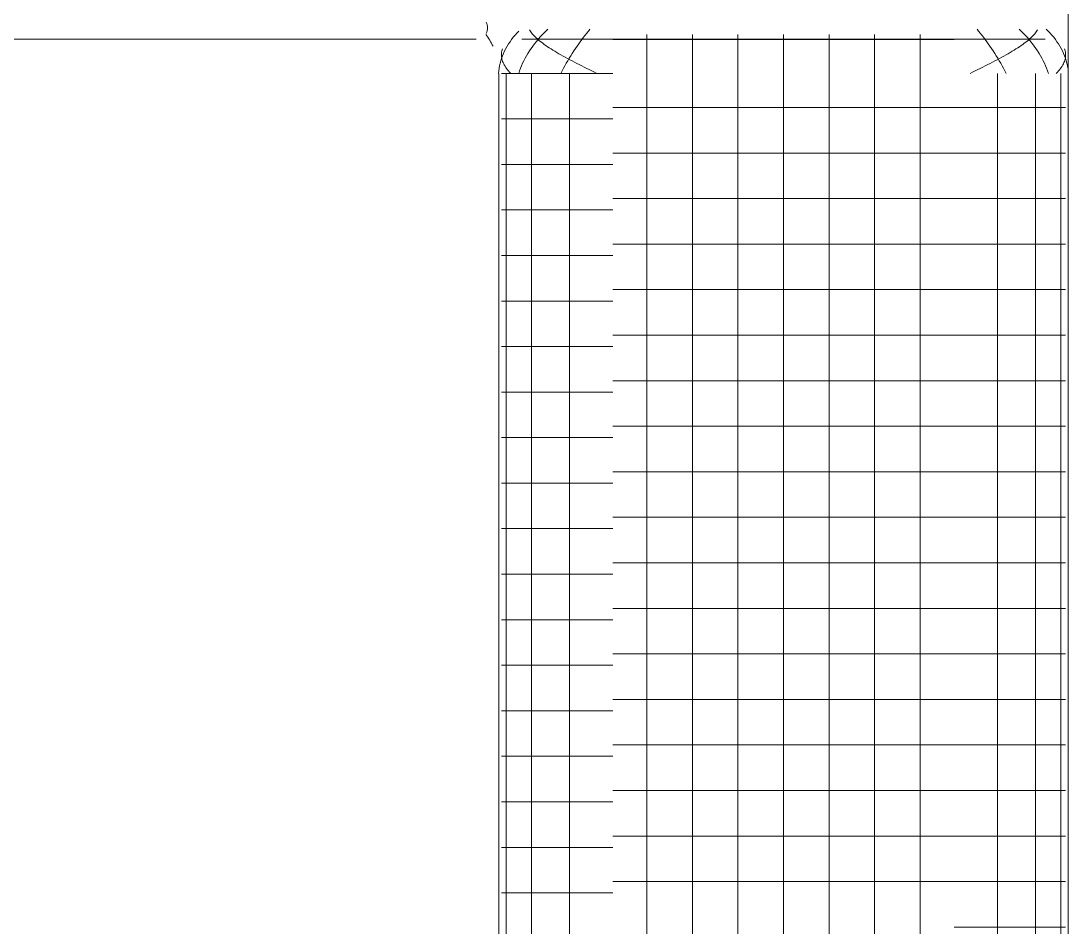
# Model space of a CAD drawing. Header units: millimetres. Extents: x 586.5 to 618.3, y 239.1 to 272.6.
# Drawn here: x 593.4615 to 593.9215, y 242.1104 to 242.5084 of the extents above; entities that cross this region are included whole.
import ezdxf

# ---------------------------------------------------------------- set-up
doc = ezdxf.new("R2010")
doc.units = ezdxf.units.MM
doc.header["$LTSCALE"] = 75
doc.layers.add('A Arquitetura LRZ', color=252, linetype='Continuous', lineweight=9)
doc.layers.add('A Mobiliário LRZ', color=253, linetype='Continuous', lineweight=9)

msp = doc.modelspace()

# ---------------------------------------------------------------- linework, layer by layer
at = {"layer": 'A Arquitetura LRZ'}
msp.add_line((593.92154, 249.2604), (593.92154, 240.1799), dxfattribs=at)
at = {"layer": 'A Mobiliário LRZ'}
for p, q in [((593.67941, 242.50305), (593.67861, 242.50215)), ((593.68025, 242.50392), (593.67941, 242.50305)), ((593.685, 242.50448), (593.68524, 242.50407)), ((593.68524, 242.50407), (593.68552, 242.50364)), ((593.68552, 242.50364), (593.68583, 242.50322)), ((593.68583, 242.50322), (593.68618, 242.50278)), ((593.6912, 242.50305), (593.69035, 242.50215)), ((593.69207, 242.50392), (593.6912, 242.50305)), ((593.69296, 242.50476), (593.69207, 242.50392)), ((593.71011, 242.50305), (593.70941, 242.50215)), ((593.71081, 242.50392), (593.71011, 242.50305)), ((593.7115, 242.50476), (593.71081, 242.50392)), ((593.88227, 242.50392), (593.88158, 242.50476)), ((593.88297, 242.50305), (593.88227, 242.50392)), ((593.88368, 242.50215), (593.88297, 242.50305)), ((593.90101, 242.50392), (593.90013, 242.50476)), ((593.90189, 242.50305), (593.90101, 242.50392)), ((593.90274, 242.50215), (593.90189, 242.50305)), ((593.90725, 242.50322), (593.90691, 242.50278)), ((593.90757, 242.50364), (593.90725, 242.50322)), ((593.90784, 242.50407), (593.90757, 242.50364)), ((593.90809, 242.50448), (593.90784, 242.50407)), ((593.91284, 242.50392), (593.91197, 242.50476)), ((593.91367, 242.50305), (593.91284, 242.50392)), ((593.91448, 242.50215), (593.91367, 242.50305)), ((593.05154, 242.5004), (593.64654, 242.5004)), ((593.64654, 242.5004), (593.64714, 242.5004)), ((593.64714, 242.5004), (593.64774, 242.5004)), ((593.64774, 242.5004), (593.64834, 242.5004)), ((593.64834, 242.5004), (593.64893, 242.5004)), ((593.64893, 242.5004), (593.64952, 242.5004)), ((593.64952, 242.5004), (593.65011, 242.5004)), ((593.65011, 242.5004), (593.65069, 242.5004)), ((593.65069, 242.5004), (593.65126, 242.5004)), ((593.65126, 242.5004), (593.65183, 242.5004)), ((593.65183, 242.5004), (593.65238, 242.5004)), ((593.65238, 242.5004), (593.65293, 242.5004)), ((593.65293, 242.5004), (593.65347, 242.5004)), ((593.65347, 242.5004), (593.654, 242.5004)), ((593.654, 242.5004), (593.65451, 242.5004)), ((593.65451, 242.5004), (593.65501, 242.5004)), ((593.65501, 242.5004), (593.6555, 242.5004)), ((593.6555, 242.5004), (593.65598, 242.5004)), ((593.65598, 242.5004), (593.65643, 242.5004)), ((593.65643, 242.5004), (593.65688, 242.5004)), ((593.65688, 242.5004), (593.6573, 242.5004)), ((593.6573, 242.5004), (593.65771, 242.5004)), ((593.65771, 242.5004), (593.6581, 242.5004)), ((593.6581, 242.5004), (593.65848, 242.5004)), ((593.65848, 242.5004), (593.65883, 242.5004)), ((593.65883, 242.5004), (593.65917, 242.5004)), ((593.65917, 242.5004), (593.65948, 242.5004)), ((593.65948, 242.5004), (593.65977, 242.5004)), ((593.65977, 242.5004), (593.66004, 242.5004)), ((593.66004, 242.5004), (593.6603, 242.5004)), ((593.6603, 242.5004), (593.66052, 242.5004)), ((593.66052, 242.5004), (593.66073, 242.5004)), ((593.66073, 242.5004), (593.66091, 242.5004)), ((593.66091, 242.5004), (593.66107, 242.5004)), ((593.66107, 242.5004), (593.66121, 242.5004)), ((593.66121, 242.5004), (593.66133, 242.5004)), ((593.66133, 242.5004), (593.66142, 242.5004)), ((593.66142, 242.5004), (593.66148, 242.5004)), ((593.66148, 242.5004), (593.66152, 242.5004)), ((593.66152, 242.5004), (593.66154, 242.5004)), ((593.67575, 242.49832), (593.67513, 242.49732)), ((593.67641, 242.49931), (593.67575, 242.49832)), ((593.6771, 242.50028), (593.67641, 242.49931)), ((593.67784, 242.50123), (593.6771, 242.50028)), ((593.67861, 242.50215), (593.67784, 242.50123)), ((593.68154, 242.5004), (593.68158, 242.5004)), ((593.68158, 242.5004), (593.68167, 242.5004)), ((593.68167, 242.5004), (593.68183, 242.5004)), ((593.68183, 242.5004), (593.68205, 242.5004)), ((593.68205, 242.5004), (593.68234, 242.5004)), ((593.68234, 242.5004), (593.68269, 242.5004)), ((593.68269, 242.5004), (593.6831, 242.5004)), ((593.6831, 242.5004), (593.68357, 242.5004)), ((593.68357, 242.5004), (593.68411, 242.5004)), ((593.68411, 242.5004), (593.6847, 242.5004)), ((593.6847, 242.5004), (593.68535, 242.5004)), ((593.68535, 242.5004), (593.68606, 242.5004)), ((593.68606, 242.5004), (593.68683, 242.5004)), ((593.68618, 242.50278), (593.68656, 242.50234)), ((593.68712, 242.49832), (593.68637, 242.49732)), ((593.68656, 242.50234), (593.68698, 242.50189)), ((593.68683, 242.5004), (593.68765, 242.5004)), ((593.68698, 242.50189), (593.68742, 242.50144)), ((593.68789, 242.49931), (593.68712, 242.49832)), ((593.68742, 242.50144), (593.68791, 242.50098)), ((593.68765, 242.5004), (593.68853, 242.5004)), ((593.68869, 242.50028), (593.68789, 242.49931)), ((593.68791, 242.50098), (593.68842, 242.50051)), ((593.68842, 242.50051), (593.68897, 242.50004)), ((593.68853, 242.5004), (593.68946, 242.5004)), ((593.68951, 242.50123), (593.68869, 242.50028)), ((593.68897, 242.50004), (593.68955, 242.49957)), ((593.68946, 242.5004), (593.69044, 242.5004)), ((593.69035, 242.50215), (593.68951, 242.50123)), ((593.68955, 242.49957), (593.69016, 242.49909)), ((593.69016, 242.49909), (593.6908, 242.4986)), ((593.69044, 242.5004), (593.69147, 242.5004)), ((593.6908, 242.4986), (593.69147, 242.49811)), ((593.69147, 242.5004), (593.69255, 242.5004)), ((593.69255, 242.5004), (593.69368, 242.5004)), ((593.69368, 242.5004), (593.69484, 242.5004)), ((593.69484, 242.5004), (593.69606, 242.5004)), ((593.69606, 242.5004), (593.69731, 242.5004)), ((593.69731, 242.5004), (593.6986, 242.5004)), ((593.6986, 242.5004), (593.69993, 242.5004)), ((593.69993, 242.5004), (593.70129, 242.5004)), ((593.70129, 242.5004), (593.70269, 242.5004)), ((593.70269, 242.5004), (593.70412, 242.5004)), ((593.70412, 242.5004), (593.70557, 242.5004)), ((593.70557, 242.5004), (593.70705, 242.5004)), ((593.70657, 242.49832), (593.70586, 242.49732)), ((593.70728, 242.49931), (593.70657, 242.49832)), ((593.70705, 242.5004), (593.70855, 242.5004)), ((593.70799, 242.50028), (593.70728, 242.49931)), ((593.7087, 242.50123), (593.70799, 242.50028)), ((593.70855, 242.5004), (593.71007, 242.5004)), ((593.70941, 242.50215), (593.7087, 242.50123)), ((593.71007, 242.5004), (593.71162, 242.5004)), ((593.71162, 242.5004), (593.71317, 242.5004)), ((593.71317, 242.5004), (593.71474, 242.5004)), ((593.71474, 242.5004), (593.71633, 242.5004)), ((593.71633, 242.5004), (593.71792, 242.5004)), ((593.71792, 242.5004), (593.71951, 242.5004)), ((593.71951, 242.5004), (593.72111, 242.5004)), ((593.72111, 242.5004), (593.72154, 242.5004)), ((593.72154, 242.5004), (593.87154, 242.5004)), ((593.87154, 242.50028), (593.72154, 242.50028)), ((593.73654, 242.50245), (593.73654, 242.4956)), ((593.75654, 242.50245), (593.75654, 242.4956)), ((593.77654, 242.50245), (593.77654, 242.4956)), ((593.79654, 242.50245), (593.79654, 242.4956)), ((593.81654, 242.50245), (593.81654, 242.4956)), ((593.83654, 242.50245), (593.83654, 242.4956)), ((593.85654, 242.50245), (593.85654, 242.4956)), ((593.87154, 242.5004), (593.87314, 242.5004)), ((593.87314, 242.5004), (593.87474, 242.5004)), ((593.87474, 242.5004), (593.87633, 242.5004)), ((593.87633, 242.5004), (593.87792, 242.5004)), ((593.87792, 242.5004), (593.87949, 242.5004)), ((593.87949, 242.5004), (593.88105, 242.5004)), ((593.88105, 242.5004), (593.8826, 242.5004)), ((593.8826, 242.5004), (593.88413, 242.5004)), ((593.88439, 242.50123), (593.88368, 242.50215)), ((593.88413, 242.5004), (593.88563, 242.5004)), ((593.8851, 242.50028), (593.88439, 242.50123)), ((593.88581, 242.49931), (593.8851, 242.50028)), ((593.88563, 242.5004), (593.88712, 242.5004)), ((593.88652, 242.49832), (593.88581, 242.49931)), ((593.88723, 242.49732), (593.88652, 242.49832)), ((593.88712, 242.5004), (593.88858, 242.5004)), ((593.88858, 242.5004), (593.89001, 242.5004)), ((593.89001, 242.5004), (593.89142, 242.5004)), ((593.89142, 242.5004), (593.89279, 242.5004)), ((593.89279, 242.5004), (593.89413, 242.5004)), ((593.89413, 242.5004), (593.89543, 242.5004)), ((593.89543, 242.5004), (593.8967, 242.5004)), ((593.8967, 242.5004), (593.89792, 242.5004)), ((593.89792, 242.5004), (593.8991, 242.5004)), ((593.8991, 242.5004), (593.90024, 242.5004)), ((593.90024, 242.5004), (593.90133, 242.5004)), ((593.90133, 242.5004), (593.90237, 242.5004)), ((593.90229, 242.4986), (593.90162, 242.49811)), ((593.90293, 242.49909), (593.90229, 242.4986)), ((593.90237, 242.5004), (593.90337, 242.5004)), ((593.90358, 242.50123), (593.90274, 242.50215)), ((593.90354, 242.49957), (593.90293, 242.49909)), ((593.90337, 242.5004), (593.90431, 242.5004)), ((593.90412, 242.50004), (593.90354, 242.49957)), ((593.9044, 242.50028), (593.90358, 242.50123)), ((593.90467, 242.50051), (593.90412, 242.50004)), ((593.90431, 242.5004), (593.9052, 242.5004)), ((593.90519, 242.49931), (593.9044, 242.50028)), ((593.90518, 242.50098), (593.90467, 242.50051)), ((593.90566, 242.50144), (593.90518, 242.50098)), ((593.90597, 242.49832), (593.90519, 242.49931)), ((593.9052, 242.5004), (593.90604, 242.5004)), ((593.90611, 242.50189), (593.90566, 242.50144)), ((593.90672, 242.49732), (593.90597, 242.49832)), ((593.90604, 242.5004), (593.90682, 242.5004)), ((593.90652, 242.50234), (593.90611, 242.50189)), ((593.90691, 242.50278), (593.90652, 242.50234)), ((593.90682, 242.5004), (593.90755, 242.5004)), ((593.90755, 242.5004), (593.90822, 242.5004)), ((593.90822, 242.5004), (593.90883, 242.5004)), ((593.90883, 242.5004), (593.90937, 242.5004)), ((593.90937, 242.5004), (593.90986, 242.5004)), ((593.90986, 242.5004), (593.91029, 242.5004)), ((593.91029, 242.5004), (593.91066, 242.5004)), ((593.91066, 242.5004), (593.91096, 242.5004)), ((593.91096, 242.5004), (593.9112, 242.5004)), ((593.9112, 242.5004), (593.91138, 242.5004)), ((593.91138, 242.5004), (593.91149, 242.5004)), ((593.91149, 242.5004), (593.91154, 242.5004)), ((593.91154, 242.5004), (593.91154, 242.5004)), ((593.91525, 242.50123), (593.91448, 242.50215)), ((593.91598, 242.50028), (593.91525, 242.50123)), ((593.91668, 242.49931), (593.91598, 242.50028)), ((593.91734, 242.49832), (593.91668, 242.49931)), ((593.91795, 242.49732), (593.91734, 242.49832)), ((593.67264, 242.49424), (593.67261, 242.49374)), ((593.67261, 242.49374), (593.67262, 242.49323)), ((593.6727, 242.49475), (593.67264, 242.49424)), ((593.67279, 242.49524), (593.6727, 242.49475)), ((593.67292, 242.49574), (593.67279, 242.49524)), ((593.67308, 242.49623), (593.67292, 242.49574)), ((593.67354, 242.49419), (593.6731, 242.49312)), ((593.67403, 242.49525), (593.67354, 242.49419)), ((593.67456, 242.49629), (593.67403, 242.49525)), ((593.67513, 242.49732), (593.67456, 242.49629)), ((593.68428, 242.49419), (593.68365, 242.49312)), ((593.68495, 242.49525), (593.68428, 242.49419)), ((593.68564, 242.49629), (593.68495, 242.49525)), ((593.68637, 242.49732), (593.68564, 242.49629)), ((593.69147, 242.49811), (593.69217, 242.49762)), ((593.69217, 242.49762), (593.6929, 242.49712)), ((593.6929, 242.49712), (593.69366, 242.49662)), ((593.69366, 242.49662), (593.69445, 242.49611)), ((593.69445, 242.49611), (593.69527, 242.4956)), ((593.69527, 242.4956), (593.69611, 242.49508)), ((593.69611, 242.49508), (593.69697, 242.49456)), ((593.69697, 242.49456), (593.69787, 242.49404)), ((593.69787, 242.49404), (593.69878, 242.49352)), ((593.70377, 242.49419), (593.70309, 242.49312)), ((593.70446, 242.49525), (593.70377, 242.49419)), ((593.70516, 242.49629), (593.70446, 242.49525)), ((593.70586, 242.49732), (593.70516, 242.49629)), ((593.73654, 242.4956), (593.73654, 242.4854)), ((593.75654, 242.4956), (593.75654, 242.4854)), ((593.77654, 242.4956), (593.77654, 242.4854)), ((593.79654, 242.4956), (593.79654, 242.4854)), ((593.81654, 242.4956), (593.81654, 242.4854)), ((593.83654, 242.4956), (593.83654, 242.4854)), ((593.85654, 242.4956), (593.85654, 242.4854)), ((593.88793, 242.49629), (593.88723, 242.49732)), ((593.88863, 242.49525), (593.88793, 242.49629)), ((593.88932, 242.49419), (593.88863, 242.49525)), ((593.89, 242.49312), (593.88932, 242.49419)), ((593.89522, 242.49404), (593.89431, 242.49352)), ((593.89611, 242.49456), (593.89522, 242.49404)), ((593.89698, 242.49508), (593.89611, 242.49456)), ((593.89782, 242.4956), (593.89698, 242.49508)), ((593.89863, 242.49611), (593.89782, 242.4956)), ((593.89942, 242.49662), (593.89863, 242.49611)), ((593.90018, 242.49712), (593.89942, 242.49662)), ((593.90091, 242.49762), (593.90018, 242.49712)), ((593.90162, 242.49811), (593.90091, 242.49762)), ((593.90744, 242.49629), (593.90672, 242.49732)), ((593.90814, 242.49525), (593.90744, 242.49629)), ((593.9088, 242.49419), (593.90814, 242.49525)), ((593.90944, 242.49312), (593.9088, 242.49419)), ((593.91853, 242.49629), (593.91795, 242.49732)), ((593.91906, 242.49525), (593.91853, 242.49629)), ((593.91954, 242.49419), (593.91906, 242.49525)), ((593.91998, 242.49312), (593.91954, 242.49419)), ((593.92001, 242.49623), (593.92017, 242.49574)), ((593.92017, 242.49574), (593.92029, 242.49524)), ((593.92029, 242.49524), (593.92039, 242.49475)), ((593.92039, 242.49475), (593.92045, 242.49424)), ((593.92045, 242.49424), (593.92047, 242.49374)), ((593.92047, 242.49374), (593.92047, 242.49323)), ((593.67206, 242.48985), (593.67181, 242.48874)), ((593.67236, 242.49095), (593.67206, 242.48985)), ((593.67271, 242.49204), (593.67236, 242.49095)), ((593.67262, 242.49323), (593.67266, 242.49272)), ((593.67266, 242.49272), (593.67274, 242.49221)), ((593.6731, 242.49312), (593.67271, 242.49204)), ((593.67274, 242.49221), (593.67285, 242.49169)), ((593.67285, 242.49169), (593.67299, 242.49118)), ((593.67299, 242.49118), (593.67316, 242.49066)), ((593.67316, 242.49066), (593.67337, 242.49014)), ((593.67337, 242.49014), (593.67361, 242.48962)), ((593.67361, 242.48962), (593.67389, 242.48909)), ((593.67389, 242.48909), (593.6742, 242.48857)), ((593.68195, 242.48985), (593.68145, 242.48874)), ((593.68248, 242.49095), (593.68195, 242.48985)), ((593.68305, 242.49204), (593.68248, 242.49095)), ((593.68365, 242.49312), (593.68305, 242.49204)), ((593.69878, 242.49352), (593.69972, 242.49299)), ((593.69972, 242.49299), (593.70068, 242.49246)), ((593.70113, 242.48985), (593.70051, 242.48874)), ((593.70068, 242.49246), (593.70165, 242.49193)), ((593.70177, 242.49095), (593.70113, 242.48985)), ((593.70165, 242.49193), (593.70265, 242.49139)), ((593.70242, 242.49204), (593.70177, 242.49095)), ((593.70309, 242.49312), (593.70242, 242.49204)), ((593.70265, 242.49139), (593.70367, 242.49085)), ((593.70367, 242.49085), (593.7047, 242.49031)), ((593.7047, 242.49031), (593.70575, 242.48977)), ((593.70575, 242.48977), (593.70682, 242.48923)), ((593.70682, 242.48923), (593.7079, 242.48869)), ((593.88627, 242.48923), (593.88519, 242.48869)), ((593.88733, 242.48977), (593.88627, 242.48923)), ((593.88838, 242.49031), (593.88733, 242.48977)), ((593.88942, 242.49085), (593.88838, 242.49031)), ((593.89043, 242.49139), (593.88942, 242.49085)), ((593.89066, 242.49204), (593.89, 242.49312)), ((593.89143, 242.49193), (593.89043, 242.49139)), ((593.89132, 242.49095), (593.89066, 242.49204)), ((593.89196, 242.48985), (593.89132, 242.49095)), ((593.89241, 242.49246), (593.89143, 242.49193)), ((593.89258, 242.48874), (593.89196, 242.48985)), ((593.89337, 242.49299), (593.89241, 242.49246)), ((593.89431, 242.49352), (593.89337, 242.49299)), ((593.91004, 242.49204), (593.90944, 242.49312)), ((593.91061, 242.49095), (593.91004, 242.49204)), ((593.91114, 242.48985), (593.91061, 242.49095)), ((593.91163, 242.48874), (593.91114, 242.48985)), ((593.9192, 242.48909), (593.91889, 242.48857)), ((593.91947, 242.48962), (593.9192, 242.48909)), ((593.91972, 242.49014), (593.91947, 242.48962)), ((593.91992, 242.49066), (593.91972, 242.49014)), ((593.9201, 242.49118), (593.91992, 242.49066)), ((593.92038, 242.49204), (593.91998, 242.49312)), ((593.92024, 242.49169), (593.9201, 242.49118)), ((593.92035, 242.49221), (593.92024, 242.49169)), ((593.92042, 242.49272), (593.92035, 242.49221)), ((593.92073, 242.49095), (593.92038, 242.49204)), ((593.92047, 242.49323), (593.92042, 242.49272)), ((593.92103, 242.48985), (593.92073, 242.49095)), ((593.92128, 242.48874), (593.92103, 242.48985)), ((593.67146, 242.48652), (593.67135, 242.4854)), ((593.67161, 242.48763), (593.67146, 242.48652)), ((593.67154, 242.4854), (593.67154, 241.7354)), ((593.67181, 242.48874), (593.67161, 242.48763)), ((593.67268, 242.4854), (593.67774, 242.4854)), ((593.6742, 242.48857), (593.67454, 242.48804)), ((593.67454, 242.48804), (593.67491, 242.48752)), ((593.67467, 242.4854), (593.67467, 241.7354)), ((593.67491, 242.48752), (593.67532, 242.48699)), ((593.67532, 242.48699), (593.67575, 242.48646)), ((593.67575, 242.48646), (593.67622, 242.48593)), ((593.67622, 242.48593), (593.67672, 242.4854)), ((593.67774, 242.4854), (593.68578, 242.4854)), ((593.68058, 242.48652), (593.6802, 242.4854)), ((593.681, 242.48763), (593.68058, 242.48652)), ((593.68145, 242.48874), (593.681, 242.48763)), ((593.68578, 242.4854), (593.68578, 241.7354)), ((593.68578, 242.4854), (593.69625, 242.4854)), ((593.69625, 242.4854), (593.70845, 242.4854)), ((593.69931, 242.48652), (593.69875, 242.4854)), ((593.6999, 242.48763), (593.69931, 242.48652)), ((593.70051, 242.48874), (593.6999, 242.48763)), ((593.70253, 242.4854), (593.70253, 241.7354)), ((593.7079, 242.48869), (593.70899, 242.48814)), ((593.70845, 242.4854), (593.72154, 242.4854)), ((593.70899, 242.48814), (593.71009, 242.48759)), ((593.71009, 242.48759), (593.7112, 242.48705)), ((593.7112, 242.48705), (593.71233, 242.4865)), ((593.71233, 242.4865), (593.71346, 242.48595)), ((593.71346, 242.48595), (593.71459, 242.4854)), ((593.73654, 241.7354), (593.73654, 242.4854)), ((593.75654, 241.7354), (593.75654, 242.4854)), ((593.77654, 241.7354), (593.77654, 242.4854)), ((593.79654, 241.7354), (593.79654, 242.4854)), ((593.81654, 241.7354), (593.81654, 242.4854)), ((593.83654, 241.7354), (593.83654, 242.4854)), ((593.85654, 241.7354), (593.85654, 242.4854)), ((593.87963, 242.48595), (593.8785, 242.4854)), ((593.88076, 242.4865), (593.87963, 242.48595)), ((593.88188, 242.48705), (593.88076, 242.4865)), ((593.883, 242.48759), (593.88188, 242.48705)), ((593.8841, 242.48814), (593.883, 242.48759)), ((593.88519, 242.48869), (593.8841, 242.48814)), ((593.89056, 241.7354), (593.89056, 242.4854)), ((593.89319, 242.48763), (593.89258, 242.48874)), ((593.89377, 242.48652), (593.89319, 242.48763)), ((593.89434, 242.4854), (593.89377, 242.48652)), ((593.90731, 241.7354), (593.90731, 242.4854)), ((593.91209, 242.48763), (593.91163, 242.48874)), ((593.91251, 242.48652), (593.91209, 242.48763)), ((593.91289, 242.4854), (593.91251, 242.48652)), ((593.91687, 242.48593), (593.91637, 242.4854)), ((593.91733, 242.48646), (593.91687, 242.48593)), ((593.91777, 242.48699), (593.91733, 242.48646)), ((593.91818, 242.48752), (593.91777, 242.48699)), ((593.91855, 242.48804), (593.91818, 242.48752)), ((593.91842, 241.7354), (593.91842, 242.4854)), ((593.91889, 242.48857), (593.91855, 242.48804)), ((593.92148, 242.48763), (593.92128, 242.48874)), ((593.87154, 242.4704), (593.72154, 242.4704)), ((593.88464, 242.4704), (593.87154, 242.4704)), ((593.89683, 242.4704), (593.88464, 242.4704)), ((593.90731, 242.4704), (593.89683, 242.4704)), ((593.91535, 242.4704), (593.90731, 242.4704)), ((593.9204, 242.4704), (593.91535, 242.4704)), ((593.67268, 242.4654), (593.67774, 242.4654)), ((593.67774, 242.4654), (593.68578, 242.4654)), ((593.68578, 242.4654), (593.69625, 242.4654)), ((593.69625, 242.4654), (593.70845, 242.4654)), ((593.70845, 242.4654), (593.72154, 242.4654)), ((593.87154, 242.4504), (593.72154, 242.4504)), ((593.88464, 242.4504), (593.87154, 242.4504)), ((593.89683, 242.4504), (593.88464, 242.4504)), ((593.90731, 242.4504), (593.89683, 242.4504)), ((593.91535, 242.4504), (593.90731, 242.4504)), ((593.9204, 242.4504), (593.91535, 242.4504)), ((593.67268, 242.4454), (593.67774, 242.4454)), ((593.67774, 242.4454), (593.68578, 242.4454)), ((593.68578, 242.4454), (593.69625, 242.4454)), ((593.69625, 242.4454), (593.70845, 242.4454)), ((593.70845, 242.4454), (593.72154, 242.4454)), ((593.87154, 242.4304), (593.72154, 242.4304)), ((593.88464, 242.4304), (593.87154, 242.4304)), ((593.89683, 242.4304), (593.88464, 242.4304)), ((593.90731, 242.4304), (593.89683, 242.4304)), ((593.91535, 242.4304), (593.90731, 242.4304)), ((593.9204, 242.4304), (593.91535, 242.4304)), ((593.67268, 242.4254), (593.67774, 242.4254)), ((593.67774, 242.4254), (593.68578, 242.4254)), ((593.68578, 242.4254), (593.69625, 242.4254)), ((593.69625, 242.4254), (593.70845, 242.4254)), ((593.70845, 242.4254), (593.72154, 242.4254)), ((593.87154, 242.4104), (593.72154, 242.4104)), ((593.88464, 242.4104), (593.87154, 242.4104)), ((593.89683, 242.4104), (593.88464, 242.4104)), ((593.90731, 242.4104), (593.89683, 242.4104)), ((593.91535, 242.4104), (593.90731, 242.4104)), ((593.9204, 242.4104), (593.91535, 242.4104)), ((593.67268, 242.4054), (593.67774, 242.4054)), ((593.67774, 242.4054), (593.68578, 242.4054)), ((593.68578, 242.4054), (593.69625, 242.4054)), ((593.69625, 242.4054), (593.70845, 242.4054)), ((593.70845, 242.4054), (593.72154, 242.4054)), ((593.87154, 242.3904), (593.72154, 242.3904)), ((593.88464, 242.3904), (593.87154, 242.3904)), ((593.89683, 242.3904), (593.88464, 242.3904)), ((593.90731, 242.3904), (593.89683, 242.3904)), ((593.91535, 242.3904), (593.90731, 242.3904)), ((593.9204, 242.3904), (593.91535, 242.3904)), ((593.67268, 242.3854), (593.67774, 242.3854)), ((593.67774, 242.3854), (593.68578, 242.3854)), ((593.68578, 242.3854), (593.69625, 242.3854)), ((593.69625, 242.3854), (593.70845, 242.3854)), ((593.70845, 242.3854), (593.72154, 242.3854)), ((593.87154, 242.3704), (593.72154, 242.3704)), ((593.88464, 242.3704), (593.87154, 242.3704)), ((593.89683, 242.3704), (593.88464, 242.3704)), ((593.90731, 242.3704), (593.89683, 242.3704)), ((593.91535, 242.3704), (593.90731, 242.3704)), ((593.9204, 242.3704), (593.91535, 242.3704)), ((593.67268, 242.3654), (593.67774, 242.3654)), ((593.67774, 242.3654), (593.68578, 242.3654)), ((593.68578, 242.3654), (593.69625, 242.3654)), ((593.69625, 242.3654), (593.70845, 242.3654)), ((593.70845, 242.3654), (593.72154, 242.3654)), ((593.87154, 242.3504), (593.72154, 242.3504)), ((593.88464, 242.3504), (593.87154, 242.3504)), ((593.89683, 242.3504), (593.88464, 242.3504)), ((593.90731, 242.3504), (593.89683, 242.3504)), ((593.91535, 242.3504), (593.90731, 242.3504)), ((593.9204, 242.3504), (593.91535, 242.3504)), ((593.67268, 242.3454), (593.67774, 242.3454)), ((593.67774, 242.3454), (593.68578, 242.3454)), ((593.68578, 242.3454), (593.69625, 242.3454)), ((593.69625, 242.3454), (593.70845, 242.3454)), ((593.70845, 242.3454), (593.72154, 242.3454)), ((593.87154, 242.3304), (593.72154, 242.3304)), ((593.88464, 242.3304), (593.87154, 242.3304)), ((593.89683, 242.3304), (593.88464, 242.3304)), ((593.90731, 242.3304), (593.89683, 242.3304)), ((593.91535, 242.3304), (593.90731, 242.3304)), ((593.9204, 242.3304), (593.91535, 242.3304)), ((593.67268, 242.3254), (593.67774, 242.3254)), ((593.67774, 242.3254), (593.68578, 242.3254)), ((593.68578, 242.3254), (593.69625, 242.3254)), ((593.69625, 242.3254), (593.70845, 242.3254)), ((593.70845, 242.3254), (593.72154, 242.3254)), ((593.87154, 242.3104), (593.72154, 242.3104)), ((593.88464, 242.3104), (593.87154, 242.3104)), ((593.89683, 242.3104), (593.88464, 242.3104)), ((593.90731, 242.3104), (593.89683, 242.3104)), ((593.91535, 242.3104), (593.90731, 242.3104)), ((593.9204, 242.3104), (593.91535, 242.3104)), ((593.67268, 242.3054), (593.67774, 242.3054)), ((593.67774, 242.3054), (593.68578, 242.3054)), ((593.68578, 242.3054), (593.69625, 242.3054)), ((593.69625, 242.3054), (593.70845, 242.3054)), ((593.70845, 242.3054), (593.72154, 242.3054)), ((593.87154, 242.2904), (593.72154, 242.2904)), ((593.88464, 242.2904), (593.87154, 242.2904)), ((593.89683, 242.2904), (593.88464, 242.2904)), ((593.90731, 242.2904), (593.89683, 242.2904)), ((593.91535, 242.2904), (593.90731, 242.2904)), ((593.9204, 242.2904), (593.91535, 242.2904)), ((593.67268, 242.2854), (593.67774, 242.2854)), ((593.67774, 242.2854), (593.68578, 242.2854)), ((593.68578, 242.2854), (593.69625, 242.2854)), ((593.69625, 242.2854), (593.70845, 242.2854)), ((593.70845, 242.2854), (593.72154, 242.2854)), ((593.87154, 242.2704), (593.72154, 242.2704)), ((593.88464, 242.2704), (593.87154, 242.2704)), ((593.89683, 242.2704), (593.88464, 242.2704)), ((593.90731, 242.2704), (593.89683, 242.2704)), ((593.91535, 242.2704), (593.90731, 242.2704)), ((593.9204, 242.2704), (593.91535, 242.2704)), ((593.67268, 242.2654), (593.67774, 242.2654)), ((593.67774, 242.2654), (593.68578, 242.2654)), ((593.68578, 242.2654), (593.69625, 242.2654)), ((593.69625, 242.2654), (593.70845, 242.2654)), ((593.70845, 242.2654), (593.72154, 242.2654)), ((593.87154, 242.2504), (593.72154, 242.2504)), ((593.88464, 242.2504), (593.87154, 242.2504)), ((593.89683, 242.2504), (593.88464, 242.2504)), ((593.90731, 242.2504), (593.89683, 242.2504)), ((593.91535, 242.2504), (593.90731, 242.2504)), ((593.9204, 242.2504), (593.91535, 242.2504)), ((593.67268, 242.2454), (593.67774, 242.2454)), ((593.67774, 242.2454), (593.68578, 242.2454)), ((593.68578, 242.2454), (593.69625, 242.2454)), ((593.69625, 242.2454), (593.70845, 242.2454)), ((593.70845, 242.2454), (593.72154, 242.2454)), ((593.87154, 242.2304), (593.72154, 242.2304)), ((593.88464, 242.2304), (593.87154, 242.2304)), ((593.89683, 242.2304), (593.88464, 242.2304)), ((593.90731, 242.2304), (593.89683, 242.2304)), ((593.91535, 242.2304), (593.90731, 242.2304)), ((593.9204, 242.2304), (593.91535, 242.2304)), ((593.67268, 242.2254), (593.67774, 242.2254)), ((593.67774, 242.2254), (593.68578, 242.2254)), ((593.68578, 242.2254), (593.69625, 242.2254)), ((593.69625, 242.2254), (593.70845, 242.2254)), ((593.70845, 242.2254), (593.72154, 242.2254)), ((593.87154, 242.2104), (593.72154, 242.2104)), ((593.88464, 242.2104), (593.87154, 242.2104)), ((593.89683, 242.2104), (593.88464, 242.2104)), ((593.90731, 242.2104), (593.89683, 242.2104)), ((593.91535, 242.2104), (593.90731, 242.2104)), ((593.9204, 242.2104), (593.91535, 242.2104)), ((593.67268, 242.2054), (593.67774, 242.2054)), ((593.67774, 242.2054), (593.68578, 242.2054)), ((593.68578, 242.2054), (593.69625, 242.2054)), ((593.69625, 242.2054), (593.70845, 242.2054)), ((593.70845, 242.2054), (593.72154, 242.2054)), ((593.87154, 242.1904), (593.72154, 242.1904)), ((593.88464, 242.1904), (593.87154, 242.1904)), ((593.89683, 242.1904), (593.88464, 242.1904)), ((593.90731, 242.1904), (593.89683, 242.1904)), ((593.91535, 242.1904), (593.90731, 242.1904)), ((593.9204, 242.1904), (593.91535, 242.1904)), ((593.67268, 242.1854), (593.67774, 242.1854)), ((593.67774, 242.1854), (593.68578, 242.1854)), ((593.68578, 242.1854), (593.69625, 242.1854)), ((593.69625, 242.1854), (593.70845, 242.1854)), ((593.70845, 242.1854), (593.72154, 242.1854)), ((593.87154, 242.1704), (593.72154, 242.1704)), ((593.88464, 242.1704), (593.87154, 242.1704)), ((593.89683, 242.1704), (593.88464, 242.1704)), ((593.90731, 242.1704), (593.89683, 242.1704)), ((593.91535, 242.1704), (593.90731, 242.1704)), ((593.9204, 242.1704), (593.91535, 242.1704)), ((593.67268, 242.1654), (593.67774, 242.1654)), ((593.67774, 242.1654), (593.68578, 242.1654)), ((593.68578, 242.1654), (593.69625, 242.1654)), ((593.69625, 242.1654), (593.70845, 242.1654)), ((593.70845, 242.1654), (593.72154, 242.1654)), ((593.87154, 242.1504), (593.72154, 242.1504)), ((593.88464, 242.1504), (593.87154, 242.1504)), ((593.89683, 242.1504), (593.88464, 242.1504)), ((593.90731, 242.1504), (593.89683, 242.1504)), ((593.91535, 242.1504), (593.90731, 242.1504)), ((593.9204, 242.1504), (593.91535, 242.1504)), ((593.67268, 242.1454), (593.67774, 242.1454)), ((593.67774, 242.1454), (593.68578, 242.1454)), ((593.68578, 242.1454), (593.69625, 242.1454)), ((593.69625, 242.1454), (593.70845, 242.1454)), ((593.70845, 242.1454), (593.72154, 242.1454)), ((593.87154, 242.1304), (593.72154, 242.1304)), ((593.88464, 242.1304), (593.87154, 242.1304)), ((593.89683, 242.1304), (593.88464, 242.1304)), ((593.90731, 242.1304), (593.89683, 242.1304)), ((593.91535, 242.1304), (593.90731, 242.1304)), ((593.9204, 242.1304), (593.91535, 242.1304)), ((593.67268, 242.1254), (593.67774, 242.1254)), ((593.67774, 242.1254), (593.68578, 242.1254)), ((593.68578, 242.1254), (593.69625, 242.1254)), ((593.69625, 242.1254), (593.70845, 242.1254)), ((593.70845, 242.1254), (593.72154, 242.1254)), ((593.88464, 242.1104), (593.87154, 242.1104)), ((593.89683, 242.1104), (593.88464, 242.1104)), ((593.90731, 242.1104), (593.89683, 242.1104)), ((593.91535, 242.1104), (593.90731, 242.1104)), ((593.9204, 242.1104), (593.91535, 242.1104))]:
    msp.add_line(p, q, dxfattribs=at)
for centre, radius, start, end in [((593.66154, 242.5054), 0.005, 0, 30), ((593.66154, 242.5054), 0.005, 330, 0), ((593.64321, 242.4854), 0.02833, 24.771, 37.1565)]:
    msp.add_arc(centre, radius, start, end, dxfattribs=at)

doc.saveas('drawing.dxf')
